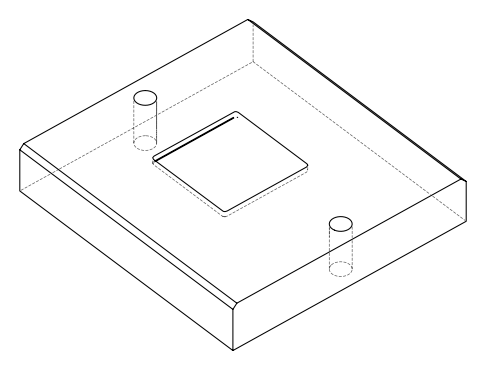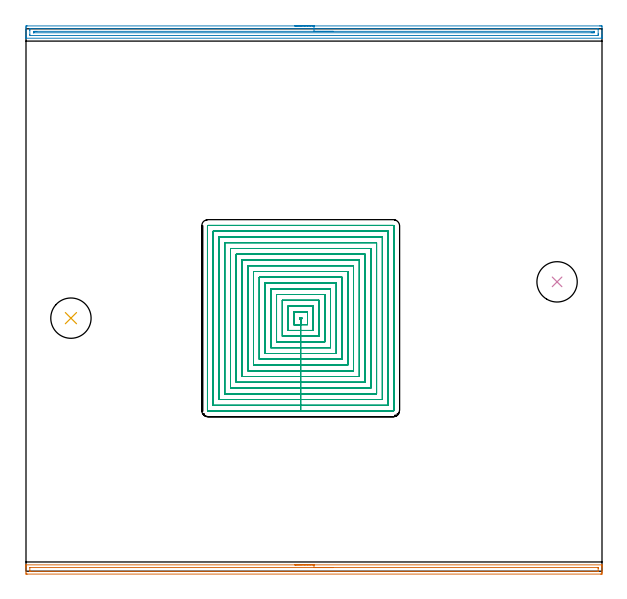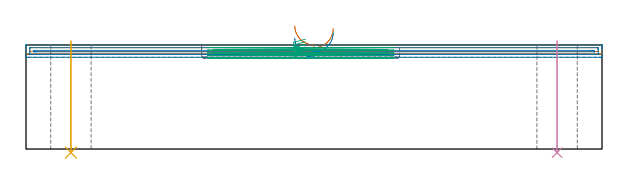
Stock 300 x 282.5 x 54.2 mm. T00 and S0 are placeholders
(PLAN: 5 operations, 2 tool changes, 47 min)
(1 AREA_MILL | FG_CHAMFER_SURFACE | UGT0205_001 | 4.98 min | 3461 mm3)
(2 AREA_MILL_1 | FG_CHAMFER_SURFACE_1 | UGT0205_001 | 7.37 min | 6150 mm3)
(3 MILL_RECTANGULAR_POCKET | POCKET_RECTANGULAR_STRAIGHT | NXT0201_002 | Follow Part, ap 1.5, ae 75% | 34.16 min | 71833 mm3)
(4 INDEXABLE_INSERT_DRILL_THROUGH_HOLE_FROM_SOLID | STEP1HOLE | NXT0302_013 | 0.23 min | 18760 mm3)
(5 INDEXABLE_INSERT_DRILL_THROUGH_HOLE_FROM_SOLID_1 | STEP1HOLE_1 | NXT0302_013 | 0.23 min | 18759 mm3)
(TOOL UGT0205_001 | Chamfer Mill 20 x 3 x 45 deg. | D20 FL50 Z2)
(TOOL NXT0201_002 | ENDMILL 6mm [R216.24-06050CBC13P 1620] | D6 R1 FL13 Z4)
(TOOL NXT0302_013 | Index. Insert Drill 21mm [880-D2100L25-05] | D21 PA176 FL105 Z2)
(OP 1 AREA_MILL)
G17 G21 G94 G90
T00 M6
G54
G17 G0 G90 X140. Y3.3 S1061 M3
G43 Z64.2 H0
G94 G1 X140.038 Z63.328 F250.
X140.152 Z62.463
X140.341 Z61.612
X140.603 Z60.78
X140.937 Z59.974
X141.34 Z59.2
X141.809 Z58.464
X142.34 Z57.772
X142.929 Z57.129
X143.572 Z56.539
X144.264 Z56.008
X145. Z55.54
X145.774 Z55.137
X146.58 Z54.803
X147.412 Z54.541
X148.264 Z54.352
X149.128 Z54.238
X150. Z54.2
X299.814
X299.99 Y3.297 Z54.188
X299.993 Y3.233 Z54.125
X300. Y2.79 Z53.69
Y2.535 Z53.435
Y1.793 Z52.688
Y0.529 Z51.426
Y0.007 Z50.902
Y-0.625 Z50.271
X299.998 Y-0.886 Z50.01
X299.993 Y-1.491 Z49.405
X299.975 Y-1.493 Z49.403
X299.367 Y-1.5 Z49.4
X0.633
X0.025 Y-1.493 Z49.403
X0.007 Y-1.491 Z49.405
X0. Y-0.886 Z50.01
Y1.793 Z52.688
Y2.535 Z53.434
Y2.79 Z53.69
X0.007 Y3.233 Z54.125
X0.01 Y3.297 Z54.188
X0.186 Y3.3 Z54.2
X150.
Y1.886 Z52.786
X297.671 Y1.885 Z52.785
X297.857 Y1.882 Z52.782
X297.974 Y1.879 Z52.779
X297.99 Y1.851 Z52.751
X297.993 Y1.793 Z52.693
X297.999 Y1.373 Z52.273
Y0.007 Z50.907
X297.998 Y-0.046 Z50.854
X297.995 Y-0.071 Z50.829
X297.992 Y-0.078 Z50.822
X297.949 Y-0.081 Z50.819
X297.764 Y-0.085 Z50.815
X297.671 Y-0.086 Z50.814
X2.329 Y-0.085 Z50.815
X2.143 Y-0.082 Z50.818
X2.026 Y-0.079 Z50.821
X2.01 Y-0.052 Z50.848
X2.007 Y0.007 Z50.907
X2.001 Y0.427 Z51.327
Y1.793 Z52.693
X2.002 Y1.846 Z52.746
X2.006 Y1.871 Z52.771
X2.008 Y1.878 Z52.778
X2.051 Y1.881 Z52.781
X2.236 Y1.885 Z52.785
X2.329 Y1.886 Z52.786
X150.
X150.872 Z52.824
X151.737 Z52.938
X152.588 Z53.126
X153.42 Z53.389
X154.226 Z53.723
X155. Z54.125
X155.736 Z54.594
X156.428 Z55.125
X157.071 Z55.715
X157.66 Z56.358
X158.192 Z57.05
X158.66 Z57.786
X159.063 Z58.56
X159.397 Z59.365
X159.659 Z60.197
X159.848 Z61.049
X159.962 Z61.914
X160. Z62.786
G0 Z64.2
M5
M2
(OP 2 AREA_MILL_1)
G17 G21 G94 G90
T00 M6
G54
G17 G0 G90 X140. Y284. S1061 M3
G43 Z64.2 H0
Z57.8
G94 G1 X140.038 Z56.928 F250.
X140.152 Z56.063
X140.341 Z55.212
X140.603 Z54.38
X140.937 Z53.574
X141.34 Z52.8
X141.808 Z52.064
X142.34 Z51.372
X142.929 Z50.729
X143.572 Z50.14
X144.264 Z49.608
X145. Z49.14
X145.774 Z48.737
X146.58 Z48.403
X147.412 Z48.141
X148.264 Z47.952
X149.128 Z47.838
X150. Z47.8
X298.826
X299.367 Y283.999 Z47.801
X299.903 Y283.994 Z47.803
X299.992 Y283.991 Z47.806
X300. Y283.463 Z48.334
Y280.8 Z50.995
Y279.393 Z52.403
Y279.025 Z52.77
Y278.288 Z53.512
Y278.046 Z53.753
Y277.639 Z54.152
X299.991 Y277.603 Z54.188
X299.814 Y277.6 Z54.2
X0.186
X0.01 Y277.603 Z54.188
X0.007 Y277.637 Z54.154
X0. Y278.046 Z53.754
Y278.288 Z53.512
Y279.025 Z52.77
Y280.281 Z51.516
Y281.688 Z50.108
Y282.316 Z49.481
Y283.203 Z48.593
X0.002 Y283.463 Z48.334
X0.008 Y283.991 Z47.806
X0.097 Y283.994 Z47.803
X0.633 Y284. Z47.8
X150.
Y282.586 Z49.214
X297.578
X297.99 Y282.575 Z49.225
X297.999 Y282.158 Z49.642
X298. Y279.912 Z51.888
X297.999 Y279.495 Z52.305
X297.99 Y279.025 Z52.775
X297.589 Y279.014 Z52.786
X297.578
X2.422
X2.01 Y279.025 Z52.775
X2.001 Y279.442 Z52.358
X2. Y281.688 Z50.112
X2.001 Y282.105 Z49.695
X2.01 Y282.575 Z49.225
X2.411 Y282.586 Z49.214
X2.422
X150.
Y281.172 Z50.628
X295.914 Y281.171 Z50.629
X295.959 Y281.17 Z50.63
X295.984 Y281.168 Z50.632
X295.99 Y281.166 Z50.634
X295.992 Y281.148 Z50.652
X295.996 Y281.009 Z50.791
Y280.8 Z51.
X295.991 Y280.6 Z51.2
X295.968 Y280.435 Z51.365
X295.789 Y280.433 Z51.367
X295.268 Y280.43 Z51.37
X294.895 Y280.429 Z51.371
X294.375 Y280.428 Z51.372
X4.086 Y280.429 Z51.371
X4.041 Y280.43 Z51.37
X4.016 Y280.432 Z51.368
X4.01 Y280.434 Z51.366
X4.008 Y280.452 Z51.348
X4.004 Y280.591 Z51.209
Y280.8 Z51.
X4.009 Y281. Z50.8
X4.032 Y281.165 Z50.635
X4.211 Y281.167 Z50.633
X4.732 Y281.17 Z50.63
X5.105 Y281.171 Z50.629
X5.625 Y281.172 Z50.628
X150.
X150.872 Z50.667
X151.736 Z50.78
X152.588 Z50.969
X153.42 Z51.232
X154.226 Z51.565
X155. Z51.968
X155.736 Z52.437
X156.428 Z52.968
X157.071 Z53.557
X157.66 Z54.201
X158.192 Z54.893
X158.66 Z55.628
X159.063 Z56.402
X159.397 Z57.208
X159.659 Z58.04
X159.848 Z58.892
X159.962 Z59.757
X160. Z60.628
G0 Z64.2
M5
M2
(OP 3 MILL_RECTANGULAR_POCKET)
G17 G21 G94 G90
T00 M6
G54
G17 G0 G90 X145.522 Y135.1 S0 M3
G43 Z64.2 H1
Z57.2
G94 G1 X139.5 Z55.586 F250.
Y128.4 Z53.791
X143.05 Z52.84
Y131.4
X143.6 F500.
Y132.1
X142.5
Y131.4
X143.05
Y128.4
X146.6
Y135.1
X139.5
Y128.4
X143.05
Y125.4
X149.6
Y138.1
X136.5
Y125.4
X143.05
Y122.4
X152.6
Y141.1
X133.5
Y122.4
X143.05
Y119.4
X155.6
Y144.1
X130.5
Y119.4
X143.05
Y116.4
X158.6
Y147.1
X127.5
Y116.4
X143.05
Y113.4
X161.6
Y150.1
X124.5
Y113.4
X143.05
Y110.4
X164.6
Y153.1
X121.5
Y110.4
X143.05
Y107.4
X167.6
Y156.1
X118.5
Y107.4
X143.05
Y104.4
X170.6
Y159.1
X115.5
Y104.4
X143.05
Y101.4
X173.6
Y162.1
X112.5
Y101.4
X143.05
Y98.4
X176.6
Y165.1
X109.5
Y98.4
X143.05
Y95.4
X179.6
Y168.1
X106.5
Y95.4
X143.05
Y92.4
X182.6
Y171.1
X103.5
Y92.4
X143.05
Y89.4
X185.6
Y174.1
X100.5
Y89.4
X143.05
Y86.4
X188.6
Y177.1
X97.5
Y86.4
X143.05
Y83.4
X191.3
G3 X191.6 Y83.7 R0.3
G1 Y179.8
G3 X191.3 Y180.1 R0.3
G1 X94.8
G3 X94.5 Y179.8 R0.3
G1 Y83.7
G3 X94.8 Y83.4 R0.3
G1 X143.05
X144.05
G0 X145.522 Y135.1 Z55.84
G1 X139.5 Z54.226 F250.
Y128.4 Z52.431
X143.05 Z51.48
Y131.4
X143.6 F500.
Y132.1
X142.5
Y131.4
X143.05
Y128.4
X146.6
Y135.1
X139.5
Y128.4
X143.05
Y125.4
X149.6
Y138.1
X136.5
Y125.4
X143.05
Y122.4
X152.6
Y141.1
X133.5
Y122.4
X143.05
Y119.4
X155.6
Y144.1
X130.5
Y119.4
X143.05
Y116.4
X158.6
Y147.1
X127.5
Y116.4
X143.05
Y113.4
X161.6
Y150.1
X124.5
Y113.4
X143.05
Y110.4
X164.6
Y153.1
X121.5
Y110.4
X143.05
Y107.4
X167.6
Y156.1
X118.5
Y107.4
X143.05
Y104.4
X170.6
Y159.1
X115.5
Y104.4
X143.05
Y101.4
X173.6
Y162.1
X112.5
Y101.4
X143.05
Y98.4
X176.6
Y165.1
X109.5
Y98.4
X143.05
Y95.4
X179.6
Y168.1
X106.5
Y95.4
X143.05
Y92.4
X182.6
Y171.1
X103.5
Y92.4
X143.05
Y89.4
X185.6
Y174.1
X100.5
Y89.4
X143.05
Y86.4
X188.6
Y177.1
X97.5
Y86.4
X143.05
Y83.4
X191.3
G3 X191.6 Y83.7 R0.3
G1 Y179.8
G3 X191.3 Y180.1 R0.3
G1 X94.8
G3 X94.5 Y179.8 R0.3
G1 Y83.7
G3 X94.8 Y83.4 R0.3
G1 X143.05
X144.05
G0 X145.522 Y135.1 Z54.48
G1 X139.5 Z52.866 F250.
Y128.4 Z51.071
X143.05 Z50.12
Y131.4
X143.6 F500.
Y132.1
X142.5
Y131.4
X143.05
Y128.4
X146.6
Y135.1
X139.5
Y128.4
X143.05
Y125.4
X149.6
Y138.1
X136.5
Y125.4
X143.05
Y122.4
X152.6
Y141.1
X133.5
Y122.4
X143.05
Y119.4
X155.6
Y144.1
X130.5
Y119.4
X143.05
Y116.4
X158.6
Y147.1
X127.5
Y116.4
X143.05
Y113.4
X161.6
Y150.1
X124.5
Y113.4
X143.05
Y110.4
X164.6
Y153.1
X121.5
Y110.4
X143.05
Y107.4
X167.6
Y156.1
X118.5
Y107.4
X143.05
Y104.4
X170.6
Y159.1
X115.5
Y104.4
X143.05
Y101.4
X173.6
Y162.1
X112.5
Y101.4
X143.05
Y98.4
X176.6
Y165.1
X109.5
Y98.4
X143.05
Y95.4
X179.6
Y168.1
X106.5
Y95.4
X143.05
Y92.4
X182.6
Y171.1
X103.5
Y92.4
X143.05
Y89.4
X185.6
Y174.1
X100.5
Y89.4
X143.05
Y86.4
X188.6
Y177.1
X97.5
Y86.4
X143.05
Y83.4
X191.3
G3 X191.6 Y83.7 R0.3
G1 Y179.8
G3 X191.3 Y180.1 R0.3
G1 X94.8
G3 X94.5 Y179.8 R0.3
G1 Y83.7
G3 X94.8 Y83.4 R0.3
G1 X143.05
X144.05
G0 X145.522 Y135.1 Z53.12
G1 X139.5 Z51.506 F250.
Y128.4 Z49.711
X143.05 Z48.76
Y131.4
X143.6 F500.
Y132.1
X142.5
Y131.4
X143.05
Y128.4
X146.6
Y135.1
X139.5
Y128.4
X143.05
Y125.4
X149.6
Y138.1
X136.5
Y125.4
X143.05
Y122.4
X152.6
Y141.1
X133.5
Y122.4
X143.05
Y119.4
X155.6
Y144.1
X130.5
Y119.4
X143.05
Y116.4
X158.6
Y147.1
X127.5
Y116.4
X143.05
Y113.4
X161.6
Y150.1
X124.5
Y113.4
X143.05
Y110.4
X164.6
Y153.1
X121.5
Y110.4
X143.05
Y107.4
X167.6
Y156.1
X118.5
Y107.4
X143.05
Y104.4
X170.6
Y159.1
X115.5
Y104.4
X143.05
Y101.4
X173.6
Y162.1
X112.5
Y101.4
X143.05
Y98.4
X176.6
Y165.1
X109.5
Y98.4
X143.05
Y95.4
X179.6
Y168.1
X106.5
Y95.4
X143.05
Y92.4
X182.6
Y171.1
X103.5
Y92.4
X143.05
Y89.4
X185.6
Y174.1
X100.5
Y89.4
X143.05
Y86.4
X188.6
Y177.1
X97.5
Y86.4
X143.05
Y83.4
X191.3
G3 X191.6 Y83.7 R0.3
G1 Y179.8
G3 X191.3 Y180.1 R0.3
G1 X94.8
G3 X94.5 Y179.8 R0.3
G1 Y83.7
G3 X94.8 Y83.4 R0.3
G1 X143.05
X144.05
G0 X145.522 Y135.1 Z51.76
G1 X139.5 Z50.146 F250.
Y128.4 Z48.351
X143.05 Z47.4
Y131.4
X143.6 F500.
Y132.1
X142.5
Y131.4
X143.05
Y128.4
X146.6
Y135.1
X139.5
Y128.4
X143.05
Y125.4
X149.6
Y138.1
X136.5
Y125.4
X143.05
Y122.4
X152.6
Y141.1
X133.5
Y122.4
X143.05
Y119.4
X155.6
Y144.1
X130.5
Y119.4
X143.05
Y116.4
X158.6
Y147.1
X127.5
Y116.4
X143.05
Y113.4
X161.6
Y150.1
X124.5
Y113.4
X143.05
Y110.4
X164.6
Y153.1
X121.5
Y110.4
X143.05
Y107.4
X167.6
Y156.1
X118.5
Y107.4
X143.05
Y104.4
X170.6
Y159.1
X115.5
Y104.4
X143.05
Y101.4
X173.6
Y162.1
X112.5
Y101.4
X143.05
Y98.4
X176.6
Y165.1
X109.5
Y98.4
X143.05
Y95.4
X179.6
Y168.1
X106.5
Y95.4
X143.05
Y92.4
X182.6
Y171.1
X103.5
Y92.4
X143.05
Y89.4
X185.6
Y174.1
X100.5
Y89.4
X143.05
Y86.4
X188.6
Y177.1
X97.5
Y86.4
X143.05
Y83.4
X191.3
G3 X191.6 Y83.7 R0.3
G1 Y179.8
G3 X191.3 Y180.1 R0.3
G1 X94.8
G3 X94.5 Y179.8 R0.3
G1 Y83.7
G3 X94.8 Y83.4 R0.3
G1 X143.05
X144.05
G0 Z64.2
M5
M2
(OP 4 INDEXABLE_INSERT_DRILL_THROUGH_HOLE_FROM_SOLID)
G17 G21 G94 G90
T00 M6
G54
G17 G0 G90 X276.6 Y150.7 S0 M3
G43 Z64.2 H1
G94 G81 G98 Z-1.867 F250. R56.2
G80
M5
M2
(OP 5 INDEXABLE_INSERT_DRILL_THROUGH_HOLE_FROM_SOLID_1)
G17 G21 G94 G90
T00 M6
G54
G17 G0 G90 X23.4 Y131.8 S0 M3
G43 Z64.2 H1
G94 G81 G98 Z-1.867 F250. R56.2
G80
M5
M2
